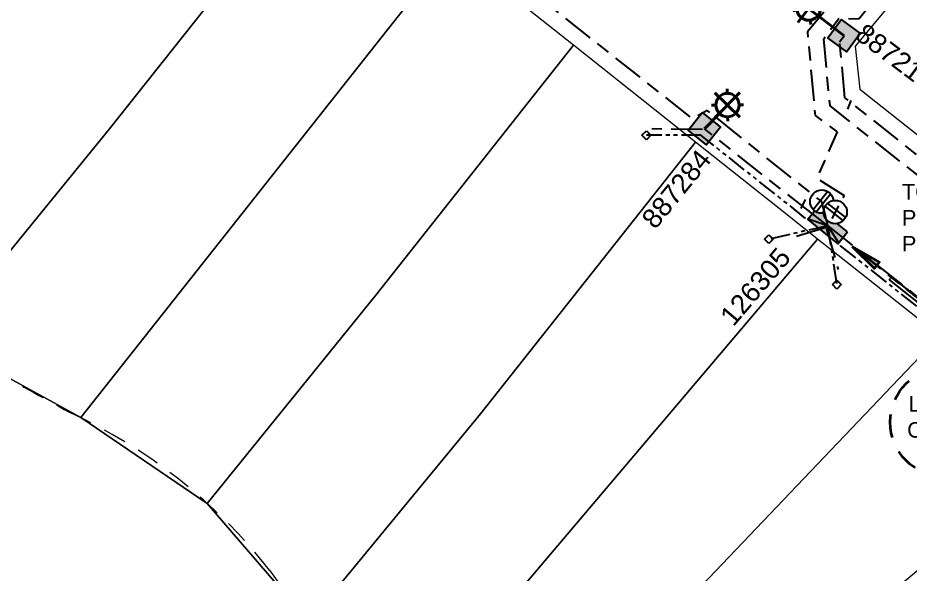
# Model space of a CAD drawing. Header units: metres. Extents: x 308667 to 309873, y 6270550 to 6271594.
# Drawn here: x 308833 to 308947.7, y 6271185.6 to 6271257.1 of the extents above; entities that cross this region are included whole.
import ezdxf
from ezdxf.enums import TextEntityAlignment as Align

# ---------------------------------------------------------------- set-up
doc = ezdxf.new("R2010")
doc.units = ezdxf.units.M
for name, pattern in [('Cable Exist UG', [8.2, 4, -1.2, 1.8, -1.2]), ('Dash', [5, 3, -2]), ('PHANTOMX2', [5, 2.5, -0.5, 0.5, -0.5, 0.5, -0.5])]:
    doc.linetypes.add(name, pattern=pattern)
doc.layers.get('0').update_dxf_attribs({"color": 6})
for name, color, linetype, lineweight in [('_User_LV_Exist', 5, 'Continuous', 35), ('Cadastre Developer_SP_EXT', 96, 'Continuous', 15), ('Cadastre Land Parcels_SP_EXT', 96, 'Continuous', 15), ('Mains_LV_EXT', 161, 'Continuous', 25), ('Mains_LV_SL_EXT', 141, 'Continuous', 25)]:
    doc.layers.add(name, color=color, linetype=linetype, lineweight=lineweight)
for name, color, linetype in [('Equip_LV_EXT', 7, 'Continuous'), ('Equip_SP_SL_EXT', 7, 'Continuous'), ('Services_SP_EXT', 42, 'PHANTOMX2'), ('SupportsUG_SP_LV_EXT', 7, 'Continuous'), ('SupportsUG_SP_LV_SL_EXT', 7, 'Continuous'), ('Trench_SP_EXT', 7, 'Continuous'), ('UG_Details_SP_MISC', 7, 'Continuous')]:
    doc.layers.add(name, color=color, linetype=linetype)
doc.styles.add('COLUMN_LABEL', font='arial.ttf')
doc.styles.add('iecARIAL', font='arial.ttf', dxfattribs={"height": 2})
doc.styles.add('POLE_LABEL', font='arial.ttf', dxfattribs={"height": 2})
doc.styles.get("Standard").update_dxf_attribs({"font": 'arial.ttf'})
doc.linetypes.add('Cable New UG', pattern='A,7,-0.25,["x",Standard,S=2,R=0,X=0.2,Y=-0.8],-2.1', length=9.35)

# ---------------------------------------------------------------- blocks, each defined once
blk = doc.blocks.new('COLUMN_EXT')
blk.add_hatch(color=256).paths.add_polyline_path([(-1.49, 1.48), (-1.49, -1.49), (1.48, -1.49), (1.48, 1.48)])
blk.add_lwpolyline([(-1.49, -1.49), (1.48, -1.49), (1.48, 1.48), (-1.49, 1.48)], close=True)
for tag, height, style, flags, p in [('ASSET_NUM', 2.5, 'COLUMN_LABEL', 8, (2, 2)), ('STRUCTURE_PLANT_NUMBER', 0.2, 'POLE_LABEL', 9, (1.81, 0.03)), ('STREET_CODE', 0.2, 'COLUMN_LABEL', 9, (1.81, -0.2))]:
    blk.add_attdef(tag, text='', height=height, dxfattribs=dict(style=style, flags=flags)).set_placement(p, align=Align.MIDDLE_LEFT)
at = {"flags": 9}
for tag, p in [('COLUMN_TYPE', (1.81, -0.4)), ('OWNED_BY', (1.81, -0.6)), ('STATE', (1.81, -0.8)), ('USAGE', (1.81, -1)), ('LEGEND', (1.81, -1.2)), ('STREETNAME', (1.81, -1.6)), ('SUBURB', (1.81, -1.8)), ('LOCATION', (1.81, -1.4)), ('NOTES', (1.81, -2))]:
    blk.add_attdef(tag, text='', height=0.2, dxfattribs=at).set_placement(p, align=Align.MIDDLE_LEFT)
at = {"flags": 1}
blk.add_attdef('Z', (1.81, -2.35), '', height=0.2, dxfattribs=at)
blk = doc.blocks.new('PILLAR_EXT')
blk.add_hatch(color=256).paths.add_polyline_path([(-2.475, 0.99), (-2.475, -0.99), (2.475, -0.99), (2.475, 0.99)])
blk.add_lwpolyline([(-2.475, -0.99), (2.475, -0.99), (2.475, 0.99), (-2.475, 0.99)], close=True)
at = {"style": 'iecARIAL', "flags": 8}
blk.add_attdef('ASSET_NUM', (1.5, 3.5), '', height=2.5, dxfattribs=at)
for tag, p, flags in [('OWNED_BY', (0, -0.2), 9), ('STATE', (0, -0.4), 9), ('SUPPORT_TYPE', (0, -0.6), 9), ('USAGE', (0, -0.8), 9), ('LEGEND', (0, -1), 9), ('LOCATION', (0, -1.2), 9), ('STREETNAME', (0, -1.8), 9), ('SUBURB', (0, -2), 1), ('NOTES', (0, -1.4), 9), ('PARENT', (0, -1.6), 9)]:
    blk.add_attdef(tag, p, '', height=0.2, dxfattribs=dict(flags=flags))
blk = doc.blocks.new('*U405')
at = {"lineweight": 40}
for p, q in [((1.35, 4.61), (4.57, 1.47)), ((1.39, 1.43), (4.53, 4.66)), ((2.94, 5.11), (2.94, 4.54)), ((0.9, 3.02), (1.46, 3.02)), ((5.03, 3.07), (4.46, 3.06)), ((0, 0), (1.92, 1.97)), ((2.99, 0.98), (2.98, 1.54))]:
    blk.add_line(p, q, dxfattribs=at)
blk.add_circle((2.96, 3.04), 1.5, dxfattribs=at)
at = {"style": 'iecARIAL', "flags": 8}
blk.add_attdef('ASSET_NUM', (1.5, 1.5), '', height=2.5, dxfattribs=at)
for tag, p, height, flags in [('CONSTRUCTED_VOLTAGE', (0.98, -0.65), 0.2, 9), ('CONTROL_TYPE', (0.98, -0.85), 0.2, 9), ('LANTERN_PURPOSE', (0.98, -1.05), 0.2, 9), ('LANTERN_TYPE', (0.98, -1.25), 0.2, 9), ('LNUMBER', (2.18, -3.25), 2.5, 8), ('OPERATING_VOLTAGE', (0.98, -1.65), 0.2, 9), ('ORIENTATION', (0.98, -1.85), 0.2, 9), ('OWNED_BY', (0.98, -2.05), 0.2, 9), ('STATE', (0.98, -2.25), 0.2, 9), ('NO_PHASES', (0.98, -1.45), 0.2, 9), ('USAGE', (0.98, -2.45), 0.2, 9), ('CEXIST', (0.98, -2.65), 0.2, 9), ('CNEW', (0.98, -2.85), 0.2, 9), ('CNUMBER', (0.98, -3.05), 0.2, 9), ('CREMOVE', (0.98, -3.25), 0.2, 9), ('CREPLACE', (0.98, -3.45), 0.2, 9), ('LKINGHEIGHT', (0.98, -3.65), 0.2, 9), ('LBRACKET', (0.98, -3.85), 0.2, 9), ('LBRACKETVOCAB', (0.98, -4.05), 0.2, 9), ('LCATEGORY', (0.98, -4.25), 0.2, 9), ('LCHARGE1', (0.98, -4.45), 0.2, 9), ('LCHARGE1PERCENT', (0.98, -4.65), 0.2, 9), ('LCHARGE2', (0.98, -4.85), 0.2, 9), ('LCHARGE2PERCENT', (0.98, -5.05), 0.2, 9), ('LCHARGE3', (0.98, -5.25), 0.2, 9), ('LCHARGE3PERCENT', (0.98, -5.45), 0.2, 9), ('LEXIST', (0.98, -5.65), 0.2, 9), ('LLAMP', (0.98, -5.85), 0.2, 9), ('LLAMPVOCAB', (0.98, -6.05), 0.2, 9), ('LMAST', (0.98, -6.25), 0.2, 9), ('LMASTVOCAB', (0.98, -6.45), 0.2, 9), ('LNEW', (0.98, -6.65), 0.2, 9), ('LANTNUMBER', (0.98, -6.85), 0.2, 9), ('LOUTREACH', (0.98, -7.25), 0.2, 9), ('LOUTREACHVOCAB', (0.98, -7.45), 0.2, 9), ('LRATECODE', (0.98, -7.65), 0.2, 9), ('LREMOVE', (0.98, -7.85), 0.2, 9), ('LREPLACE', (0.98, -8.05), 0.2, 9), ('STREETNAME', (0.98, -9.25), 0.2, 9), ('LTYPE', (0.98, -8.25), 0.2, 9), ('LTYPEVOCAB', (0.98, -8.45), 0.2, 9), ('LEGEND', (0.98, -8.65), 0.2, 9), ('LOCATION', (0.98, -8.85), 0.2, 9), ('NOTES', (0.98, -9.05), 0.2, 9), ('SUBURB', (0.98, -9.45), 0.2, 1)]:
    blk.add_attdef(tag, p, '', height=height, dxfattribs=dict(flags=flags))
blk = doc.blocks.new('*U406')
at = {"lineweight": 40}
for p, q in [((-2.76, 2.12), (-6.33, 4.86)), ((-5.92, 1.71), (-3.18, 5.28)), ((-4.81, 5.54), (-4.74, 4.98)), ((-2.5, 3.76), (-3.06, 3.69)), ((-6.59, 3.22), (-6.03, 3.3)), ((0, 0), (-3.36, 2.58)), ((-4.28, 1.45), (-4.35, 2))]:
    blk.add_line(p, q, dxfattribs=at)
blk.add_circle((-4.55, 3.49), 1.5, dxfattribs=at)
at = {"style": 'iecARIAL', "flags": 8}
blk.add_attdef('ASSET_NUM', (1.5, 1.5), '', height=2.5, dxfattribs=at)
for tag, p, height, flags in [('CONSTRUCTED_VOLTAGE', (0.98, -0.65), 0.2, 9), ('CONTROL_TYPE', (0.98, -0.85), 0.2, 9), ('LANTERN_PURPOSE', (0.98, -1.05), 0.2, 9), ('LANTERN_TYPE', (0.98, -1.25), 0.2, 9), ('LNUMBER', (2.18, -3.25), 2.5, 8), ('OPERATING_VOLTAGE', (0.98, -1.65), 0.2, 9), ('ORIENTATION', (0.98, -1.85), 0.2, 9), ('OWNED_BY', (0.98, -2.05), 0.2, 9), ('STATE', (0.98, -2.25), 0.2, 9), ('NO_PHASES', (0.98, -1.45), 0.2, 9), ('USAGE', (0.98, -2.45), 0.2, 9), ('CEXIST', (0.98, -2.65), 0.2, 9), ('CNEW', (0.98, -2.85), 0.2, 9), ('CNUMBER', (0.98, -3.05), 0.2, 9), ('CREMOVE', (0.98, -3.25), 0.2, 9), ('CREPLACE', (0.98, -3.45), 0.2, 9), ('LKINGHEIGHT', (0.98, -3.65), 0.2, 9), ('LBRACKET', (0.98, -3.85), 0.2, 9), ('LBRACKETVOCAB', (0.98, -4.05), 0.2, 9), ('LCATEGORY', (0.98, -4.25), 0.2, 9), ('LCHARGE1', (0.98, -4.45), 0.2, 9), ('LCHARGE1PERCENT', (0.98, -4.65), 0.2, 9), ('LCHARGE2', (0.98, -4.85), 0.2, 9), ('LCHARGE2PERCENT', (0.98, -5.05), 0.2, 9), ('LCHARGE3', (0.98, -5.25), 0.2, 9), ('LCHARGE3PERCENT', (0.98, -5.45), 0.2, 9), ('LEXIST', (0.98, -5.65), 0.2, 9), ('LLAMP', (0.98, -5.85), 0.2, 9), ('LLAMPVOCAB', (0.98, -6.05), 0.2, 9), ('LMAST', (0.98, -6.25), 0.2, 9), ('LMASTVOCAB', (0.98, -6.45), 0.2, 9), ('LNEW', (0.98, -6.65), 0.2, 9), ('LANTNUMBER', (0.98, -6.85), 0.2, 9), ('LOUTREACH', (0.98, -7.25), 0.2, 9), ('LOUTREACHVOCAB', (0.98, -7.45), 0.2, 9), ('LRATECODE', (0.98, -7.65), 0.2, 9), ('LREMOVE', (0.98, -7.85), 0.2, 9), ('LREPLACE', (0.98, -8.05), 0.2, 9), ('STREETNAME', (0.98, -9.25), 0.2, 9), ('LTYPE', (0.98, -8.25), 0.2, 9), ('LTYPEVOCAB', (0.98, -8.45), 0.2, 9), ('LEGEND', (0.98, -8.65), 0.2, 9), ('LOCATION', (0.98, -8.85), 0.2, 9), ('NOTES', (0.98, -9.05), 0.2, 9), ('SUBURB', (0.98, -9.45), 0.2, 1)]:
    blk.add_attdef(tag, p, '', height=height, dxfattribs=dict(flags=flags))
blk = doc.blocks.new('CCP_EXT')
at = {"flags": 9}
for tag, p in [('STATE', (0, -1.8)), ('LEGEND', (0, -1.4)), ('LIFE_SUPPORT', (0, -1.6)), ('NOTES', (0, -2))]:
    blk.add_attdef(tag, text='', height=0.2, dxfattribs=at).set_placement(p, align=Align.MIDDLE_LEFT)
blk.add_wipeout([(0, 0.57), (0.57, 0), (0, -0.57), (-0.57, 0)])
blk.add_lwpolyline([(-0.57, 0), (0, 0.57), (0.57, 0), (0, -0.57), (-0.57, 0)])
at = {"flags": 1}
blk.add_attdef('Z', (0, 0), '', height=0.2, dxfattribs=at)
at = {"flags": 9}
for tag, p in [('CCP_TYPE', (0, 0)), ('CONSTRUCTED_VOLTAGE', (0, -0.2)), ('OPERATING_VOLTAGE', (0, -0.6)), ('ORIENTATION', (0, -0.8)), ('OWNED_BY', (0, -1)), ('NO_PHASES', (0, -0.4)), ('USAGE', (0, -1.2))]:
    blk.add_attdef(tag, text='', height=0.2, dxfattribs=at).set_placement(p, align=Align.MIDDLE_LEFT)
blk = doc.blocks.new('LV_UG_LINKS_CLOSED_EXT')
blk.add_wipeout([(-1.06, 1.06), (-1.18, 0.92), (-1.29, 0.76), (-1.37, 0.59), (-1.43, 0.42), (-1.48, 0.23), (-1.49, 0.05), (-1.49, -0.14), (-1.46, -0.33), (-1.41, -0.51), (-1.33, -0.68), (-1.24, -0.84), (-1.12, -0.99), (-0.99, -1.12), (-0.84, -1.24), (-0.68, -1.33), (-0.51, -1.41), (-0.33, -1.46), (-0.14, -1.49), (0.05, -1.49), (0.23, -1.48), (0.42, -1.43), (0.59, -1.37), (0.76, -1.29), (0.92, -1.18), (1.06, -1.06), (1.18, -0.92), (1.29, -0.76), (1.37, -0.59), (1.43, -0.42), (1.48, -0.23), (1.49, -0.05), (1.49, 0.14), (1.46, 0.33), (1.41, 0.51), (1.33, 0.68), (1.24, 0.84), (1.12, 0.99), (0.99, 1.12), (0.84, 1.24), (0.68, 1.33), (0.51, 1.41), (0.33, 1.46), (0.14, 1.49), (-0.05, 1.49), (-0.23, 1.48), (-0.42, 1.43), (-0.59, 1.37), (-0.76, 1.29), (-0.92, 1.18)])
for p, q in [((-0.25, -1.48), (-0.25, 1.48)), ((0.25, -1.48), (0.25, 1.48))]:
    blk.add_line(p, q)
blk.add_circle((0, 0), 1.5)
at = {"flags": 9}
for tag, p in [('ACTUAL_STATUS', (0, 0)), ('CONSTRUCTED_VOLTAGE', (0, -0.2)), ('OPERATING_VOLTAGE', (0, -0.6)), ('ORIENTATION', (0, -0.8)), ('STATE', (0, -1)), ('SWITCH_TYPE', (0, -1.2)), ('NO_PHASES', (0, -0.4)), ('USAGE', (0, -1.4)), ('NOTES', (0, -1.6))]:
    blk.add_attdef(tag, text='', height=0.2, dxfattribs=at).set_placement(p, align=Align.MIDDLE_LEFT)
at = {"flags": 1}
blk.add_attdef('Z', (0, 0), '', height=0.2, dxfattribs=at)
blk = doc.blocks.new('*U417')
h = blk.add_hatch(color=256)
h.dxf.hatch_style = 1
h.paths.add_polyline_path([(-2.08, -3.41), (0.43, -0.26), (-0.43, 0.26)])
blk.add_line((-0.26, -0.43), (-2.08, -3.41))
at = {"flags": 128}
blk.add_lwpolyline([(-2.08, -3.41), (0.43, -0.26), (-0.43, 0.26)], close=True, dxfattribs=at)
blk.add_circle((0, 0), 0.0001)

msp = doc.modelspace()

# ---------------------------------------------------------------- linework, layer by layer
at = {"layer": '_User_LV_Exist', "linetype": 'Cable Exist UG', "flags": 128}
msp.add_lwpolyline([(308940.764, 6271227.374), (308968.443, 6271205.423), (308970.54, 6271206.26), (308977.044, 6271200.051), (308982.45, 6271193.882), (308986.498, 6271188.795), (308985.988, 6271186.237)], dxfattribs=at)
at = {"layer": '_User_LV_Exist', "linetype": 'Dash'}
msp.add_circle((308952.109, 6271205.162), 7, dxfattribs=at)
at = {"layer": 'Cadastre Developer_SP_EXT', "linetype": 'Dash'}
msp.add_lwpolyline([(308829.259, 6271212.238, 0.0056392), (308839.635, 6271206.441), (308839.635, 6271206.441, -0.1185043), (308865.372, 6271186.122), (308865.372, 6271186.122, 0.0862366), (308894.496, 6271156.7), (308916.54, 6271140.627), (308924.929, 6271134.195), (308881.118, 6271117.561), (308863.978, 6271127.052), (308853.22, 6271136.23), (308841.4, 6271145.228), (308833.777, 6271152.512), (308820.437, 6271167.603)], format="xyb", dxfattribs=at)
at = {"layer": 'Cadastre Land Parcels_SP_EXT', "linetype": 'Continuous'}
for points in [[(308844.821, 6271242.835), (308873.066, 6271278.512), (308857.385, 6271290.97), (308808.071, 6271228.675), (308811.881, 6271221.899), (308819.877, 6271216.144), (308822.251, 6271215.161), (308844.821, 6271242.835)], [(308888.747, 6271266.055), (308873.066, 6271278.512), (308844.821, 6271242.835), (308822.251, 6271215.161), (308829.301, 6271212.238), (308841.104, 6271205.769), (308888.747, 6271266.055)], [(308973.813, 6271261.752), (308955.668, 6271272.491), (308955.404, 6271272.036), (308955.135, 6271271.586), (308954.86, 6271271.139), (308954.579, 6271270.697), (308954.291, 6271270.258), (308953.998, 6271269.821), (308953.698, 6271269.391), (308953.394, 6271268.964), (308953.084, 6271268.541), (308952.767, 6271268.122), (308952.445, 6271267.709), (308952.117, 6271267.298), (308951.784, 6271266.893), (308940.623, 6271253.498), (308941.202, 6271247.943), (308953.918, 6271237.872), (308973.813, 6271261.752)], [(308879.02, 6271221.489), (308904.428, 6271253.596), (308888.747, 6271266.055), (308841.104, 6271205.769), (308857.367, 6271194.685), (308879.02, 6271221.489)], [(308892.483, 6271206.206), (308920.108, 6271241.138), (308911.517, 6271247.964), (308904.428, 6271253.596), (308879.02, 6271221.489), (308857.367, 6271194.685), (308870.453, 6271179.478), (308892.483, 6271206.206)], [(308935.791, 6271228.679), (308932.088, 6271231.621), (308920.108, 6271241.138), (308892.483, 6271206.206), (308870.453, 6271179.478), (308882.857, 6271166.263), (308935.791, 6271228.679)], [(308951.488, 6271216.252), (308938.403, 6271226.603), (308935.791, 6271228.679), (308882.857, 6271166.263), (308894.716, 6271156.658), (308951.488, 6271216.252)], [(308968.532, 6271202.617), (308968.021, 6271203.067), (308967.383, 6271203.617), (308966.74, 6271204.161), (308966.091, 6271204.701), (308965.436, 6271205.233), (308964.778, 6271205.76), (308964.115, 6271206.28), (308963.446, 6271206.793), (308951.488, 6271216.252), (308894.716, 6271156.658), (308904.471, 6271149.455), (308968.532, 6271202.617)]]:
    msp.add_lwpolyline(points, close=True, dxfattribs=at)
msp.add_lwpolyline([(308829.014, 6271155.437), (308837.747, 6271144.888), (308844.725, 6271136.322), (308850.432, 6271130.159), (308855.084, 6271125.136), (308856.524, 6271124.315), (308864.926, 6271119.524), (308873.09, 6271114.537), (308918.043, 6271131.582), (308918.043, 6271131.582), (308925.044, 6271134.237), (308913.366, 6271142.884), (308904.471, 6271149.455), (308894.716, 6271156.658), (308882.857, 6271166.263), (308870.453, 6271179.478), (308857.367, 6271194.685), (308841.104, 6271205.769), (308829.301, 6271212.238)], dxfattribs=at)
at = {"layer": 'Mains_LV_SL_EXT', "linetype": 'Cable Exist UG'}
msp.add_lwpolyline([(308952.549, 6271236.321), (308939.296, 6271246.857), (308938.621, 6271254.044), (308939.187, 6271254.823)], dxfattribs=at)
at = {"layer": 'Trench_SP_EXT', "linetype": 'Cable Exist UG'}
for points in [[(308939.687, 6271245.37), (308940.105, 6271246.496)], [(308934.2, 6271233.773), (308933.634, 6271232.631)], [(308936.895, 6271230.156), (308932.085, 6271228.701)], [(308936.895, 6271230.156), (308938.432, 6271224.765)]]:
    msp.add_lwpolyline(points, dxfattribs=at)
at = {"layer": 'UG_Details_SP_MISC'}
for p, q in [((308944.999, 6271223.431), (308945.149, 6271223.619)), ((308944.999, 6271223.431), (308952.419, 6271217.517)), ((308945.299, 6271223.806), (308945.149, 6271223.619)), ((308945.299, 6271223.806), (308952.715, 6271217.895))]:
    msp.add_line(p, q, dxfattribs=at)

# ---------------------------------------------------------------- block references
at = {"layer": '_User_LV_Exist', "color": 5, "linetype": 'Cable New UG', "lineweight": 0, "rotation": 264.1981272734796}
msp.add_blockref('*U417', (308943.418, 6271225.301), dxfattribs=at)
at = {"layer": 'Equip_SP_SL_EXT'}
for name, p in [('*U406', (308939.187, 6271254.823)), ('*U405', (308921.245, 6271242.868))]:
    msp.add_blockref(name, p, dxfattribs=at)
at = {"layer": 'SupportsUG_SP_LV_EXT'}
ref = msp.add_blockref('PILLAR_EXT', (308937.082, 6271230.39), dxfattribs=dict(at, rotation=140.9189697557385))
ref.add_attrib('ASSET_NUM', '126305', dxfattribs={"layer": '0', "height": 2.5, "rotation": 49.6515, "style": 'iecARIAL'}).set_placement((308931.552, 6271227.024), align=Align.MIDDLE_RIGHT)
at = {"layer": 'SupportsUG_SP_LV_SL_EXT'}
ref = msp.add_blockref('COLUMN_EXT', (308939.187, 6271254.823), dxfattribs=dict(at, rotation=234.1406352379221))
ref.add_attrib('ASSET_NUM', '887218', dxfattribs={"layer": '0', "height": 2.5, "rotation": 323.04094, "style": 'COLUMN_LABEL'}).set_placement((308941.187, 6271255.573), align=Align.MIDDLE_LEFT)
ref = msp.add_blockref('COLUMN_EXT', (308921.245, 6271242.868), dxfattribs=dict(at, rotation=231.65417049289))
ref.add_attrib('ASSET_NUM', '887284', dxfattribs={"layer": '0', "height": 2.5, "rotation": 50.81516, "style": 'COLUMN_LABEL'}).set_placement((308920.348, 6271240.436), align=Align.TOP_RIGHT)

# ---------------------------------------------------------------- texts
at = {"layer": '_User_LV_Exist', "lineweight": -2, "insert": (308946.616, 6271235.757), "char_height": 2, "attachment_point": 1}
msp.add_mtext_dynamic_manual_height_columns('TO OPEN POINT\\PPILLAR S126305\\PPMS 33005', width=31.7886, gutter_width=12.5, heights=[0], dxfattribs=at)
at = {"layer": '_User_LV_Exist', "insert": (308952.109, 6271204.162), "char_height": 2, "attachment_point": 5}
msp.add_mtext('{\\T0.8;L246552\\PC887285\\PPE}', dxfattribs=at)

# ---------------------------------------------------------------- next in the draw order: block references
at = {"layer": 'Equip_LV_EXT', "rotation": 321.6099621213851}
msp.add_blockref('LV_UG_LINKS_CLOSED_EXT', (308936.321, 6271233.504), dxfattribs=at)
at = {"layer": 'Services_SP_EXT'}
for p in [(308913.785, 6271242.032), (308929.525, 6271228.668), (308938.251, 6271222.839)]:
    msp.add_blockref('CCP_EXT', p, dxfattribs=at)

# ---------------------------------------------------------------- next in the draw order: linework, layer by layer
at = {"layer": 'Trench_SP_EXT', "linetype": 'Cable Exist UG'}
msp.add_lwpolyline([(308920.981, 6271242.764), (308914.505, 6271242.848)], dxfattribs=at)

# ---------------------------------------------------------------- next in the draw order: block references
at = {"layer": 'Equip_LV_EXT', "rotation": 231.9618531403265}
msp.add_blockref('LV_UG_LINKS_CLOSED_EXT', (308938.062, 6271232.159), dxfattribs=at)

# ---------------------------------------------------------------- next in the draw order: linework, layer by layer
at = {"layer": 'Mains_LV_EXT', "linetype": 'Cable Exist UG', "flags": 128}
for points in [[(308937.082, 6271230.39), (308936.32, 6271233.504), (308921.576, 6271245.228), (308919.753, 6271244.12), (308874.378, 6271280.071)], [(308954.592, 6271265.24), (308952.86, 6271265.903), (308948.583, 6271269.242), (308940.153, 6271259.029), (308937.483, 6271258.941), (308934.484, 6271255.319), (308935.463, 6271244.563), (308938.305, 6271242.45), (308935.682, 6271236.522), (308939.187, 6271234.287), (308937.114, 6271230.365)], [(308952.549, 6271236.321), (308951.257, 6271234.834), (308937.385, 6271245.819), (308936.575, 6271254.441), (308938.504, 6271257.038), (308941.064, 6271256.997), (308948.678, 6271266.253), (308952.738, 6271264.871), (308954.592, 6271265.24)], [(308937.082, 6271230.391), (308968.424, 6271205.493), (308970.521, 6271206.329), (308977.025, 6271200.12), (308982.432, 6271193.951), (308986.48, 6271188.865), (308985.969, 6271186.307)]]:
    msp.add_lwpolyline(points, dxfattribs=at)
at = {"layer": 'Mains_LV_SL_EXT', "linetype": 'Cable Exist UG'}
msp.add_lwpolyline([(308937.081, 6271230.379), (308935.122, 6271231.931), (308921.245, 6271242.868)], dxfattribs=at)
at = {"layer": 'Services_SP_EXT'}
for points in [[(308937.081, 6271230.379), (308934.208, 6271231.393), (308920.785, 6271242.027), (308913.785, 6271242.032)], [(308937.082, 6271230.391), (308929.525, 6271228.668)], [(308937.081, 6271230.379), (308938.706, 6271227.825), (308952.137, 6271217.186), (308953.98, 6271210.433)], [(308937.082, 6271230.391), (308938.25, 6271222.839)]]:
    msp.add_lwpolyline(points, dxfattribs=at)

doc.saveas('drawing.dxf')
